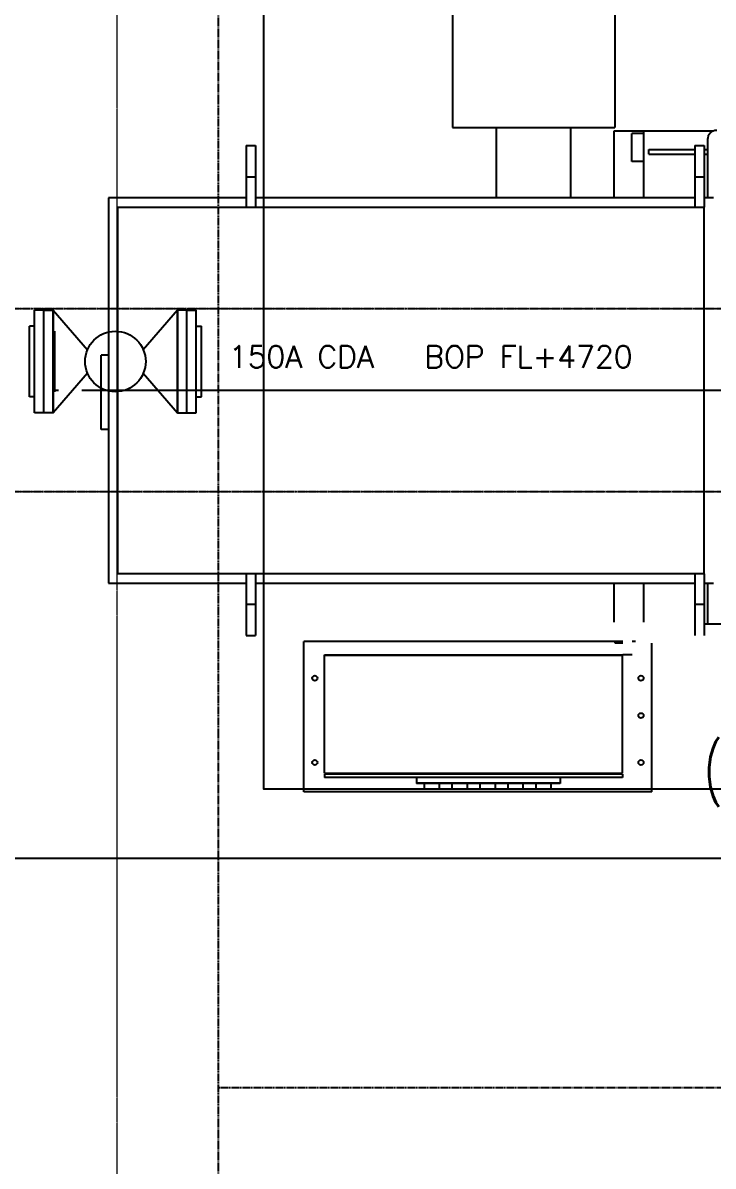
# Model space of a CAD drawing. Extents: x 0 to 160756, y 0 to 229247.
# Drawn here: x 62878 to 64761, y 99386 to 102505 of the extents above; entities that cross this region are included whole.
import ezdxf
from ezdxf.enums import TextEntityAlignment as Align
from ezdxf.xclip import XClip

# ---------------------------------------------------------------- set-up
doc = ezdxf.new("R2010")
doc.units = 0
doc.header["$LTSCALE"] = 10
doc.header["$XCLIPFRAME"] = 2
for name, pattern in [('H12設備棟3F$0$CENTERK5', [6.916, 6.667, -0.083, 0.083, -0.083]), ('H12設備棟3F$0$DOTK1', [0.1, 0.05, -0.05]), ('H12設備棟3F$0$HIDDEN', [0.375, 0.25, -0.125]), ('H12設備棟3F$0$STYLE_18', [0.23669, 0.118345, -0.118345]), ('XCM7P30CDA$0$CENTER', [50.8, 31.75, -6.35, 6.35, -6.35]), ('XCM7Q30CDA-200K$0$CENTER', [50.8, 31.75, -6.35, 6.35, -6.35])]:
    doc.linetypes.add(name, pattern=pattern)
for name, color, linetype in [('H12設備棟3F$0$ARC-BEAM', 252, 'H12設備棟3F$0$HIDDEN'), ('H12設備棟3F$0$H-SIN', 252, 'H12設備棟3F$0$CENTERK5'), ('H12設備棟3F$0$SETUBID', 252, 'H12設備棟3F$0$DOTK1'), ('H12設備棟3F$0$\uf4c9\ue50a', 252, 'Continuous'), ('XCM7P30CDA$0$CCL', 252, 'XCM7P30CDA$0$CENTER'), ('XCM7P30CDA$0$SUGATA3', 252, 'Continuous'), ('XCM7P30CDA$0$U-CDA-PIPE', 252, 'Continuous'), ('XCM7P30CDA$0$U-CDA-TXT-01', 252, 'Continuous'), ('XCM7Q30CDA-200K$0$U-CDA-TXT', 4, 'Continuous'), ('XCM7Q30CDA-200K$0$UER-FUTUER', 9, 'Continuous')]:
    doc.layers.add(name, color=color, linetype=linetype)
doc.styles.add('XCM7P30CDA$0$aa-txt', font='simplex.shx', dxfattribs={"width": 0.8, "bigfont": 'chineset.shx'})
doc.styles.add('XCM7Q30CDA-200K$0$aa-txt', font='simplex.shx', dxfattribs={"width": 0.8, "bigfont": 'chineset.shx'})

# ---------------------------------------------------------------- blocks, each defined once
blk = doc.blocks.new('H12設備棟3F')
at = {"layer": 'H12設備棟3F$0$ARC-BEAM'}
for p, q in [((63410.2, 103425.3), (63410.2, 95375.3)), ((61835.2, 101725.3), (66795.2, 101725.3)), ((66795.2, 101225.3), (61835.2, 101225.3)), ((63410.2, 99600.3), (67435.2, 99600.3))]:
    blk.add_line(p, q, dxfattribs=at)
at = {"layer": 'H12設備棟3F$0$H-SIN', "lineweight": 5}
blk.add_line((63135.2, 61882.1), (63135.2, 107531.3), dxfattribs=at)
at = {"layer": 'H12設備棟3F$0$SETUBID', "linetype": 'H12設備棟3F$0$STYLE_18', "lineweight": 5}
blk.add_lwpolyline([(61835.2, 101725.3), (67335.2, 101725.3), (67335.2, 101225.3), (61835.2, 101225.3)], close=True, dxfattribs=at)
at = {"layer": 'H12設備棟3F$0$\uf4c9\ue50a'}
blk.add_lwpolyline([(66535.2, 100225.3), (62635.2, 100225.3), (62635.2, 102725.3), (66535.2, 102725.3)], close=True, dxfattribs=at)
blk = doc.blocks.new('XCM7Q30CDA-200K$0$A$C0f61af94')
at = {"linetype": 'Continuous'}
for p, q in [((1087.6, 3380.7), (1087.6, 3041.4)), ((1530.1, 3380.7), (1530.1, 3041.4)), ((1087.6, 3041.4), (1530.1, 3041.4)), ((1207.3, 2849.8), (1207.3, 3041.4)), ((1410.4, 2849.8), (1410.4, 3041.4)), ((1797.2, 3031.4), (1527.7, 3031.4)), ((1527.7, 3031.4), (1527.7, 2849.8)), ((1608.7, 3031.4), (1608.7, 2849.8)), ((1608.7, 3025), (1576.9, 3025)), ((1576.9, 2948.8), (1576.9, 3025)), ((1783.1, 3008.9), (1783.1, 2849.8)), ((524.9, 2992.6), (550.3, 2992.6)), ((524.9, 2992.6), (524.9, 2824.4)), ((550.3, 2992.6), (550.3, 2824.4)), ((1622.7, 2981.4), (1748.7, 2981.4)), ((1622.7, 2969.4), (1622.7, 2981.4)), ((1622.7, 2969.4), (1748.7, 2969.4)), ((1748.7, 2992.6), (1774.1, 2992.6)), ((1748.7, 2992.6), (1748.7, 2824.4)), ((1774.1, 2992.6), (1774.1, 2824.4)), ((1774.1, 2981.4), (1783.1, 2981.4)), ((1774.1, 2969.4), (1783.1, 2969.4)), ((1608.7, 2948.8), (1576.9, 2948.8)), ((524.9, 2906.9), (550.3, 2906.9)), ((1748.7, 2906.9), (1774.1, 2906.9)), ((524.9, 2849.8), (149.2, 2849.8)), ((149.2, 2849.8), (149.2, 1798.7)), ((1748.7, 2849.8), (550.3, 2849.8)), ((1799.4, 2849.8), (1774.1, 2849.8)), ((174.6, 2824.4), (1774.1, 2824.4)), ((174.6, 1824.1), (174.6, 2824.4)), ((1774.1, 1824.1), (1774.1, 2824.4)), ((149.2, 2421.1), (129.1, 2421.1)), ((129.1, 2217.9), (129.1, 2421.1)), ((1774.1, 2324.3), (174.6, 2324.3)), ((149.2, 2217.9), (129.1, 2217.9)), ((1774.1, 1824.1), (174.6, 1824.1)), ((524.9, 1824.1), (524.9, 1741.6)), ((550.3, 1824.1), (550.3, 1741.6)), ((1748.7, 1824.1), (1748.7, 1741.6)), ((1774.1, 1824.1), (1774.1, 1741.6)), ((149.2, 1798.7), (524.9, 1798.7)), ((550.3, 1798.7), (1748.7, 1798.7)), ((1527.7, 1798.7), (1527.7, 1692)), ((1608.7, 1798.7), (1608.7, 1692)), ((1774.1, 1798.7), (1799.4, 1798.7)), ((1783.1, 1798.7), (1783.1, 1687.2)), ((524.9, 1741.6), (550.3, 1741.6)), ((524.9, 1741.6), (524.9, 1655.9)), ((550.3, 1741.6), (550.3, 1655.9)), ((1748.7, 1741.6), (1748.7, 1655.9)), ((1748.7, 1741.6), (1774.1, 1741.6)), ((1774.1, 1741.6), (1774.1, 1655.9)), ((1828.1, 1687.2), (1774.1, 1687.2)), ((524.9, 1655.9), (550.3, 1655.9)), ((1552.1, 1639.3), (681.9, 1639.3)), ((681.9, 1229.5), (681.9, 1639.3)), ((1531.5, 1634.6), (1531.5, 1639.3)), ((1552.1, 1634.6), (1531.5, 1634.6)), ((1586.5, 1639.3), (1577.4, 1639.3)), ((1631.5, 1229.5), (1631.5, 1634.6)), ((738.3, 1602.7), (1550.8, 1602.7)), ((738.3, 1280.2), (738.3, 1602.7)), ((738.5, 1602.5), (1550.9, 1602.5)), ((738.5, 1280), (738.5, 1602.5)), ((1550.8, 1280.2), (1550.8, 1602.7)), ((1550.9, 1280), (1550.9, 1602.5)), ((1577.4, 1603.3), (1552.1, 1603.3)), ((738.3, 1280.2), (1550.8, 1280.2)), ((738.5, 1280), (1550.9, 1280)), ((744.7, 1280.2), (744.7, 1277.8)), ((744.8, 1280), (744.8, 1277.7)), ((1544.4, 1280.2), (1544.4, 1277.8)), ((1544.6, 1280), (1544.6, 1277.7)), ((738.3, 1277.8), (738.3, 1268.5)), ((1550.8, 1277.8), (738.3, 1277.8)), ((1550.8, 1268.5), (738.3, 1268.5)), ((738.5, 1277.7), (738.5, 1268.4)), ((1550.9, 1277.7), (738.5, 1277.7)), ((1550.9, 1268.4), (738.5, 1268.4)), ((989, 1268.5), (989, 1252.7)), ((1381.3, 1252.7), (989, 1252.7)), ((989.2, 1268.4), (989.2, 1252.5)), ((1381.4, 1252.5), (989.2, 1252.5)), ((1009.7, 1252.5), (1009.7, 1236.8)), ((1051.1, 1252.5), (1051.1, 1236.6)), ((1085.8, 1252.5), (1085.8, 1236.8)), ((1127.2, 1252.5), (1127.2, 1236.6)), ((1162, 1252.5), (1162, 1236.8)), ((1203.4, 1252.5), (1203.4, 1236.6)), ((1238.2, 1252.5), (1238.2, 1236.8)), ((1279.6, 1252.5), (1279.6, 1236.6)), ((1314.3, 1252.5), (1314.3, 1236.8)), ((1355.7, 1252.5), (1355.7, 1236.6)), ((1381.3, 1268.5), (1381.3, 1252.7)), ((1381.4, 1268.4), (1381.4, 1252.5)), ((1550.8, 1277.8), (1550.8, 1268.5)), ((1550.9, 1277.7), (1550.9, 1268.4)), ((1631.5, 1229.5), (681.9, 1229.5)), ((1049.7, 1236.8), (1009.7, 1236.8)), ((1051.1, 1236.6), (1009.8, 1236.6)), ((1125.9, 1236.8), (1085.8, 1236.8)), ((1127.2, 1236.6), (1086, 1236.6)), ((1202, 1236.8), (1162, 1236.8)), ((1203.4, 1236.6), (1162.1, 1236.6)), ((1278.2, 1236.8), (1238.2, 1236.8)), ((1279.6, 1236.6), (1238.3, 1236.6)), ((1354.3, 1236.8), (1314.3, 1236.8)), ((1355.7, 1236.6), (1314.5, 1236.6))]:
    blk.add_line(p, q, dxfattribs=at)
at = {"linetype": 'XCM7Q30CDA-200K$0$CENTER'}
blk.add_line((3950.2, 2324.3), (0, 2324.3), dxfattribs=at)
at = {"linetype": 'Continuous'}
for centre in [(711.9, 1539.3), (1601.5, 1539.3), (1601.5, 1437.4), (711.9, 1309.4), (1601.5, 1309.4)]:
    blk.add_circle(centre, 7, dxfattribs=at)
blk.add_arc((1808.1, 3008.9), 25, 90, 180, dxfattribs=at)
blk = doc.blocks.new('XCM7Q30CDA-200K')
blk.add_lwpolyline([(63535.2, 102589.5), (67027.1, 102589.5), (67027.1, 100414.2), (63535.2, 100414.2)], close=True)
at = {"layer": 'XCM7Q30CDA-200K$0$UER-FUTUER'}
blk.add_blockref('XCM7Q30CDA-200K$0$A$C0f61af94', (62962.3, 99177.6), dxfattribs=at)
at = {"layer": 'XCM7Q30CDA-200K$0$U-CDA-TXT', "style": 'XCM7Q30CDA-200K$0$aa-txt', "width": 0.7}
blk.add_text('(RC BASE 200mm )', height=125, dxfattribs=at).set_placement((65327.1, 100461), align=Align.MIDDLE)
blk = doc.blocks.new('XCM7P30CDA$0$A$C9a307472')
at = {"layer": 'XCM7P30CDA$0$CCL'}
blk.add_line((38850, -8197.4), (38850, 27548.6), dxfattribs=at)
at = {"layer": 'XCM7P30CDA$0$SUGATA3'}
blk.add_line((39250, 13920), (39250, 6600), dxfattribs=at)
blk = doc.blocks.new('XCM7P30CDA$0$SL150')
for p, q in [((3.96875, 13.97), (1.42875, 13.97)), ((1.42875, -13.97), (1.42875, 13.97)), ((3.96875, -13.97), (3.96875, 13.97)), ((1.42875, 9.604375), (0, 9.604375)), ((0, -9.604375), (0, 9.604375)), ((1.42875, -9.604375), (0, -9.604375)), ((3.96875, -13.97), (1.42875, -13.97))]:
    blk.add_line(p, q)
blk = doc.blocks.new('XCM7P30CDA')
at = {"layer": 'XCM7P30CDA$0$U-CDA-PIPE'}
blk.add_line((62965, 101498.4), (62965, 101663.6), dxfattribs=at)
for points in [[(62935.3, 101720.7), (62960.7, 101720.7), (62960.7, 101441.3), (62935.3, 101441.3)], [(63325.3, 101720.7), (63299.9, 101720.7), (63299.9, 101441.3), (63325.3, 101441.3)]]:
    blk.add_lwpolyline(points, close=True, dxfattribs=at)
for points in [[(63054.3, 101548.8), (62960.7, 101441.3), (62960.7, 101720.7), (63054.3, 101613.2)], [(63206.4, 101548.8), (63299.9, 101441.3), (63299.9, 101720.7), (63206.4, 101613.2)]]:
    blk.add_lwpolyline(points, dxfattribs=at)
blk.add_circle((63130.3, 101581), 82.6, dxfattribs=at)
at = {"color": 4}
ref = blk.add_blockref('XCM7P30CDA$0$A$C9a307472', (24285.2, 95852.5), dxfattribs=at)
XClip(ref).set_block_clipping_path([(28505.8252583833, 11204.571428573), (50624.999999999, 21456.3991779214)])
at = {"layer": 'XCM7P30CDA$0$U-CDA-PIPE', "yscale": 10, "zscale": 10}
for p, xscale in [((62895.6, 101581), 10), ((63365, 101581), -10)]:
    blk.add_blockref('XCM7P30CDA$0$SL150', p, dxfattribs=dict(at, xscale=xscale))
at = {"layer": 'XCM7P30CDA$0$U-CDA-TXT-01', "style": 'XCM7P30CDA$0$aa-txt'}
for s, p in [('150A CDA  ', (63439.5, 101564.1)), ('BOP FL+4720', (63972.9, 101564.1))]:
    blk.add_text(s, height=60, dxfattribs=at).set_placement(p)

msp = doc.modelspace()

# ---------------------------------------------------------------- block references
for name in ['XCM7P30CDA', 'XCM7Q30CDA-200K']:
    msp.add_blockref(name, (0, 0))
ref = msp.add_blockref('H12設備棟3F', (0, 0))
XClip(ref).set_block_clipping_path([(52480.8428845762, 60066.8604644329), (84559.6547477046, 105824.4625800119)])

doc.saveas('drawing.dxf')
